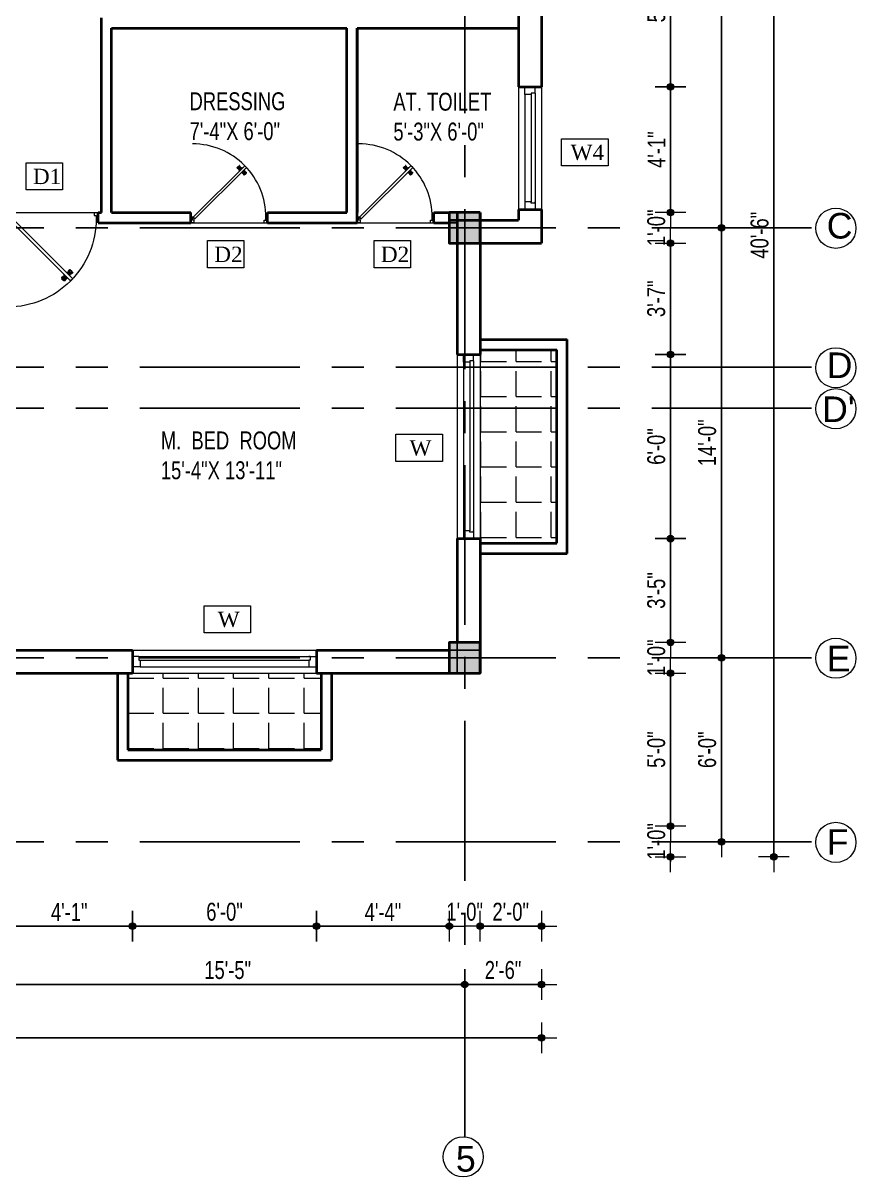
# Model space of a CAD drawing. Header units: inches. Extents: x 108286 to 1018414, y -1240248 to 57686.
# Drawn here: x 504170.3 to 504495.8, y -616190.6 to -615739.7 of the extents above; entities that cross this region are included whole.
import ezdxf

# ---------------------------------------------------------------- set-up
doc = ezdxf.new("R2010")
doc.units = ezdxf.units.IN
doc.header["$MEASUREMENT"] = 0
doc.linetypes.add('CENTERX2', pattern=[4, 2.5, -0.5, 0.5, -0.5])
for name, color, linetype, lineweight in [('DIMENSION', 142, 'Continuous', 13), ('dimentions', 123, 'Continuous', 9), ('DOOR - ELE- KHA', 142, 'Continuous', 15), ('DOOR WINDOW', 6, 'Continuous', 0), ('ELEVATION', 31, 'Continuous', 25), ('furniture', 32, 'Continuous', 13), ('HACTH', 8, 'Continuous', 5), ('pillar', 1, 'Continuous', 35), ('TEXT', 231, 'Continuous', 20), ('WALL', 8, 'Continuous', 35)]:
    doc.layers.add(name, color=color, linetype=linetype, lineweight=lineweight)
doc.layers.add('VEHICLE', color=9, linetype='Continuous')
doc.styles.add('7 INCH', font='swisscl.ttf', dxfattribs={"height": 7})
doc.styles.add('7 INCH str', font='times.ttf', dxfattribs={"height": 6})
doc.dimstyles.new('7 INCH', dxfattribs={"dimscale": 0, "dimtxt": 7, "dimasz": 1, "dimexe": 2, "dimexo": 9, "dimgap": 2, "dimtad": 1, "dimdec": 0, "dimzin": 3, "dimdsep": 46, "dimlunit": 4, "dimtxsty": '7 INCH', "dimblk": 'DIM', "dimcen": 3, "dimdle": 3, "dimse1": 1, "dimse2": 1, "dimclrd": 256, "dimclre": 256, "dimclrt": 7, "dimadec": 1, "dimazin": 2, "dimtfac": 1, "dimtdec": 0, "dimtix": 1, "dimtofl": 0, "dimtmove": 2, "dimatfit": 3, "dimldrblk": 'ARW', "dimfxl": 2, "dimfrac": 2, "dimtolj": 2, "dimtzin": 0, "dimarcsym": 0})
pattern_1 = [(0, (810.414, -6169.469), (0, 13.75), [10, -3.75]), (90, (810.414, -6169.469), (-13.75, 8e-16), [10, -3.75])]

# ---------------------------------------------------------------- blocks, each defined once
blk = doc.blocks.new('DFGDG')
at = {"layer": 'pillar'}
blk.add_hatch(color=4, dxfattribs=at).paths.add_polyline_path([(456398.92, -510693.64), (456386.92, -510693.64), (456386.92, -510705.64), (456398.92, -510705.64)])
blk.add_lwpolyline([(456398.92, -510693.64), (456386.92, -510693.64), (456386.92, -510705.64), (456398.92, -510705.64)], close=True, dxfattribs=at)
blk = doc.blocks.new('*U474')
at = {"layer": 'DOOR WINDOW'}
for p, q in [((-196.36, 4.5), (-196.36, -4.5)), ((-196.36, 4.5), (-124.36, 4.5)), ((-193.86, 2), (-196.36, 2)), ((-193.86, 2), (-126.86, 2)), ((-193.86, 2), (-193.86, 0.5)), ((-193.86, 0.5), (-193.36, 0.5)), ((-193.36, 0.5), (-193.36, -2)), ((-193.36, 0.5), (-127.36, 0.5)), ((-126.86, 2), (-127.46, 2)), ((-127.36, 0.5), (-127.36, -2)), ((-126.86, 0.5), (-127.36, 0.5)), ((-127.36, 0.5), (-127.36, -2)), ((-126.86, 0.5), (-127.36, 0.5)), ((-126.86, 2), (-126.86, 0.5)), ((-126.86, 2), (-126.86, 0.5)), ((-126.86, 2), (-124.36, 2)), ((-124.36, 4.5), (-124.36, -4.5)), ((-124.36, 4.5), (-124.36, -4.5)), ((-124.36, 4.5), (-124.36, -4.5)), ((-193.36, -2), (-196.36, -2)), ((-196.36, -4.5), (-124.36, -4.5)), ((-193.36, -2), (-127.36, -2)), ((-127.46, -2), (-127.36, -2)), ((-127.36, -2), (-124.36, -2))]:
    blk.add_line(p, q, dxfattribs=at)
blk = doc.blocks.new('*U480')
at = {"layer": 'DOOR WINDOW'}
for p, q in [((-184.36, 4.5), (-184.36, -4.5)), ((-184.36, 4.5), (-112.36, 4.5)), ((-181.86, 2), (-184.36, 2)), ((-181.86, 2), (-114.86, 2)), ((-181.86, 2), (-181.86, 0.5)), ((-181.86, 0.5), (-181.36, 0.5)), ((-181.36, 0.5), (-181.36, -2)), ((-181.36, 0.5), (-115.36, 0.5)), ((-114.86, 2), (-115.46, 2)), ((-115.36, 0.5), (-115.36, -2)), ((-114.86, 0.5), (-115.36, 0.5)), ((-115.36, 0.5), (-115.36, -2)), ((-114.86, 0.5), (-115.36, 0.5)), ((-114.86, 2), (-114.86, 0.5)), ((-114.86, 2), (-114.86, 0.5)), ((-114.86, 2), (-112.36, 2)), ((-112.36, 4.5), (-112.36, -4.5)), ((-112.36, 4.5), (-112.36, -4.5)), ((-112.36, 4.5), (-112.36, -4.5)), ((-181.36, -2), (-184.36, -2)), ((-184.36, -4.5), (-112.36, -4.5)), ((-181.36, -2), (-115.36, -2)), ((-115.46, -2), (-115.36, -2)), ((-115.36, -2), (-112.36, -2))]:
    blk.add_line(p, q, dxfattribs=at)
blk = doc.blocks.new('*U489')
at = {"layer": 'DOOR WINDOW'}
for p, q in [((-185.13, 4.5), (-185.13, -4.5)), ((-185.13, 4.5), (-137.13, 4.5)), ((-182.63, 2), (-185.13, 2)), ((-182.63, 2), (-139.63, 2)), ((-182.63, 2), (-182.63, 0.5)), ((-182.63, 0.5), (-182.13, 0.5)), ((-182.13, 0.5), (-182.13, -2)), ((-182.13, 0.5), (-140.13, 0.5)), ((-139.63, 2), (-140.22, 2)), ((-140.13, 0.5), (-140.13, -2)), ((-139.63, 0.5), (-140.13, 0.5)), ((-140.13, 0.5), (-140.13, -2)), ((-139.63, 0.5), (-140.13, 0.5)), ((-139.63, 2), (-139.63, 0.5)), ((-139.63, 2), (-139.63, 0.5)), ((-139.63, 2), (-137.13, 2)), ((-137.13, 4.5), (-137.13, -4.5)), ((-137.13, 4.5), (-137.13, -4.5)), ((-137.13, 4.5), (-137.13, -4.5)), ((-182.13, -2), (-185.13, -2)), ((-185.13, -4.5), (-137.13, -4.5)), ((-182.13, -2), (-140.13, -2)), ((-140.22, -2), (-140.13, -2)), ((-140.13, -2), (-137.13, -2))]:
    blk.add_line(p, q, dxfattribs=at)
blk = doc.blocks.new('DIM')
at = {"layer": 'DIMENSION'}
h = blk.add_hatch(color=256, dxfattribs=at)
h.paths.add_polyline_path([(0, 1.28), (0, 0), (1.28, 0, 0.414214)])
h.paths.add_polyline_path([(1.28, 0), (0, 0), (0, -1.28, 0.414214)])
h.paths.add_polyline_path([(0, 0), (-1.28, 0, 0.414214), (0, -1.28)])
h.paths.add_polyline_path([(0, 1.28, 0.414214), (-1.28, 0), (0, 0)])
for p, q in [((0, 6), (0, -6)), ((-6, 0), (6, 0))]:
    blk.add_line(p, q, dxfattribs=at)
blk.add_circle((0, 0), 1.28, dxfattribs=at)
blk = doc.blocks.new('*D693')
at = {"layer": 'Defpoints', "color": 0, "ltscale": 15}
for p in [(504336.85, -615993.75), (504348.85, -615993.75), (504336.85, -616092.64)]:
    blk.add_point(p, dxfattribs=at)
at = {"layer": 'dimentions', "lineweight": -2, "ltscale": 15}
for p, q in [((504335.85, -616092.64), (504334.85, -616092.64)), ((504349.85, -616092.64), (504350.85, -616092.64))]:
    blk.add_line(p, q, dxfattribs=at)
blk.add_blockref('DIM', (504336.85, -616092.64), dxfattribs=at)
at = {"layer": 'dimentions', "lineweight": -2, "ltscale": 15, "rotation": 180}
blk.add_blockref('DIM', (504348.85, -616092.64), dxfattribs=at)
at = {"layer": 'dimentions', "color": 7, "ltscale": 15, "insert": (504342.85, -616087.05), "char_height": 7, "attachment_point": 5, "style": '7 INCH'}
blk.add_mtext('\\A2;1\'-0"', dxfattribs=at)
blk = doc.blocks.new('ARW')
at = {"layer": 'DIMENSION'}
blk.add_lwpolyline([(-0.5, 0, 0, 3, 0), (-5.5, 0, 0, 0, 0), (-0.5, 0, 0, 0, 0)], format="xyseb", dxfattribs=at)
blk = doc.blocks.new('*D694')
at = {"layer": 'Defpoints', "color": 0, "ltscale": 15}
for p in [(504284.99, -615993.75), (504336.85, -615993.75), (504284.99, -616092.64)]:
    blk.add_point(p, dxfattribs=at)
at = {"layer": 'dimentions', "lineweight": -2, "ltscale": 15}
blk.add_line((504335.85, -616092.64), (504285.99, -616092.64), dxfattribs=at)
at = {"layer": 'dimentions', "lineweight": -2, "ltscale": 15, "rotation": 180}
blk.add_blockref('DIM', (504284.99, -616092.64), dxfattribs=at)
at = {"layer": 'dimentions', "lineweight": -2, "ltscale": 15}
blk.add_blockref('DIM', (504336.85, -616092.64), dxfattribs=at)
at = {"layer": 'dimentions', "color": 7, "ltscale": 15, "insert": (504310.92, -616087.14), "char_height": 7, "attachment_point": 5, "style": '7 INCH'}
blk.add_mtext('\\A2;4\'-4"', dxfattribs=at)
blk = doc.blocks.new('*D695')
at = {"layer": 'Defpoints', "color": 0, "ltscale": 15}
for p in [(504212.99, -615993.75), (504284.99, -615993.75), (504212.99, -616092.64)]:
    blk.add_point(p, dxfattribs=at)
at = {"layer": 'dimentions', "lineweight": -2, "ltscale": 15}
blk.add_line((504283.99, -616092.64), (504213.99, -616092.64), dxfattribs=at)
at = {"layer": 'dimentions', "lineweight": -2, "ltscale": 15, "rotation": 180}
blk.add_blockref('DIM', (504212.99, -616092.64), dxfattribs=at)
at = {"layer": 'dimentions', "lineweight": -2, "ltscale": 15}
blk.add_blockref('DIM', (504284.99, -616092.64), dxfattribs=at)
at = {"layer": 'dimentions', "color": 7, "ltscale": 15, "insert": (504248.99, -616087.05), "char_height": 7, "attachment_point": 5, "style": '7 INCH'}
blk.add_mtext('\\A2;6\'-0"', dxfattribs=at)
blk = doc.blocks.new('*D696')
at = {"layer": 'Defpoints', "color": 0, "ltscale": 15}
for p in [(504163.6, -615993.75), (504212.99, -615993.75), (504163.6, -616092.64)]:
    blk.add_point(p, dxfattribs=at)
at = {"layer": 'dimentions', "lineweight": -2, "ltscale": 15}
blk.add_line((504211.99, -616092.64), (504164.6, -616092.64), dxfattribs=at)
at = {"layer": 'dimentions', "lineweight": -2, "ltscale": 15, "rotation": 180}
blk.add_blockref('DIM', (504163.6, -616092.64), dxfattribs=at)
at = {"layer": 'dimentions', "lineweight": -2, "ltscale": 15}
blk.add_blockref('DIM', (504212.99, -616092.64), dxfattribs=at)
at = {"layer": 'dimentions', "color": 7, "ltscale": 15, "insert": (504188.3, -616087.14), "char_height": 7, "attachment_point": 5, "style": '7 INCH'}
blk.add_mtext('\\A2;4\'-1"', dxfattribs=at)
blk = doc.blocks.new('*D712')
at = {"layer": 'Defpoints', "color": 0, "ltscale": 15}
for p in [(504342.85, -615980.52), (504157.6, -616052.3), (504342.85, -616115.4)]:
    blk.add_point(p, dxfattribs=at)
at = {"layer": 'dimentions', "lineweight": -2, "ltscale": 15}
blk.add_line((504158.6, -616115.4), (504341.85, -616115.4), dxfattribs=at)
at = {"layer": 'dimentions', "lineweight": -2, "ltscale": 15, "rotation": 180}
blk.add_blockref('DIM', (504157.6, -616115.4), dxfattribs=at)
at = {"layer": 'dimentions', "lineweight": -2, "ltscale": 15}
blk.add_blockref('DIM', (504342.85, -616115.4), dxfattribs=at)
at = {"layer": 'dimentions', "color": 7, "ltscale": 15, "insert": (504250.23, -616109.83), "char_height": 7, "attachment_point": 5, "style": '7 INCH'}
blk.add_mtext('\\A2;15\'-5"', dxfattribs=at)
blk = doc.blocks.new('*D713')
at = {"layer": 'Defpoints', "color": 0, "ltscale": 15}
for p in [(504372.85, -615812.52), (503752.85, -615890.27), (503752.85, -616136.25)]:
    blk.add_point(p, dxfattribs=at)
at = {"layer": 'dimentions', "lineweight": -2, "ltscale": 15}
blk.add_line((504371.85, -616136.25), (503753.85, -616136.25), dxfattribs=at)
at = {"layer": 'dimentions', "lineweight": -2, "ltscale": 15, "rotation": 180}
blk.add_blockref('DIM', (503752.85, -616136.25), dxfattribs=at)
at = {"layer": 'dimentions', "lineweight": -2, "ltscale": 15}
blk.add_blockref('DIM', (504372.85, -616136.25), dxfattribs=at)
at = {"layer": 'dimentions', "color": 7, "ltscale": 15, "insert": (504062.85, -616130.67), "char_height": 7, "attachment_point": 5, "style": '7 INCH'}
blk.add_mtext('\\A2;51\'-8"', dxfattribs=at)
blk = doc.blocks.new('*D714')
at = {"layer": 'Defpoints', "color": 0, "ltscale": 15}
for p in [(504372.85, -615825.75), (504348.85, -615993.75), (504372.85, -616092.64)]:
    blk.add_point(p, dxfattribs=at)
at = {"layer": 'dimentions', "lineweight": -2, "ltscale": 15}
blk.add_line((504349.85, -616092.64), (504371.85, -616092.64), dxfattribs=at)
at = {"layer": 'dimentions', "lineweight": -2, "ltscale": 15, "rotation": 180}
blk.add_blockref('DIM', (504348.85, -616092.64), dxfattribs=at)
at = {"layer": 'dimentions', "lineweight": -2, "ltscale": 15}
blk.add_blockref('DIM', (504372.85, -616092.64), dxfattribs=at)
at = {"layer": 'dimentions', "color": 7, "ltscale": 15, "insert": (504360.85, -616087.05), "char_height": 7, "attachment_point": 5, "style": '7 INCH'}
blk.add_mtext('\\A2;2\'-0"', dxfattribs=at)
blk = doc.blocks.new('*D715')
at = {"layer": 'Defpoints', "color": 0, "ltscale": 15}
for p in [(504372.85, -615825.75), (504342.85, -615993.75), (504372.85, -616115.4)]:
    blk.add_point(p, dxfattribs=at)
at = {"layer": 'dimentions', "lineweight": -2, "ltscale": 15}
blk.add_line((504343.85, -616115.4), (504371.85, -616115.4), dxfattribs=at)
at = {"layer": 'dimentions', "lineweight": -2, "ltscale": 15, "rotation": 180}
blk.add_blockref('DIM', (504342.85, -616115.4), dxfattribs=at)
at = {"layer": 'dimentions', "lineweight": -2, "ltscale": 15}
blk.add_blockref('DIM', (504372.85, -616115.4), dxfattribs=at)
at = {"layer": 'dimentions', "color": 7, "ltscale": 15, "insert": (504357.85, -616109.82), "char_height": 7, "attachment_point": 5, "style": '7 INCH'}
blk.add_mtext('\\A2;2\'-6"', dxfattribs=at)
blk = doc.blocks.new('*D719')
at = {"layer": 'Defpoints', "color": 0, "ltscale": 15}
for p in [(504372.85, -615700.01), (504372.85, -615764.64), (504423.32, -615764.64)]:
    blk.add_point(p, dxfattribs=at)
at = {"layer": 'dimentions', "lineweight": -2, "ltscale": 15}
blk.add_line((504423.32, -615701.01), (504423.32, -615763.64), dxfattribs=at)
for p, rotation in [((504423.32, -615700.01), 90), ((504423.32, -615764.64), 270)]:
    blk.add_blockref('DIM', p, dxfattribs=dict(at, rotation=rotation))
at = {"layer": 'dimentions', "color": 7, "ltscale": 15, "insert": (504417.75, -615732.32), "char_height": 7, "attachment_point": 5, "rotation": 90, "style": '7 INCH'}
blk.add_mtext('\\A2;5\'-5"', dxfattribs=at)
blk = doc.blocks.new('*D720')
at = {"layer": 'Defpoints', "color": 0, "ltscale": 15}
for p in [(504372.85, -615764.64), (504348.85, -615813.75), (504423.32, -615813.75)]:
    blk.add_point(p, dxfattribs=at)
at = {"layer": 'dimentions', "lineweight": -2, "ltscale": 15}
blk.add_line((504423.32, -615765.64), (504423.32, -615812.75), dxfattribs=at)
for p, rotation in [((504423.32, -615764.64), 90), ((504423.32, -615813.75), 270)]:
    blk.add_blockref('DIM', p, dxfattribs=dict(at, rotation=rotation))
at = {"layer": 'dimentions', "color": 7, "ltscale": 15, "insert": (504417.82, -615789.19), "char_height": 7, "attachment_point": 5, "rotation": 90, "style": '7 INCH'}
blk.add_mtext('\\A2;4\'-1"', dxfattribs=at)
blk = doc.blocks.new('*D721')
at = {"layer": 'Defpoints', "color": 0, "ltscale": 15}
for p in [(504348.85, -615813.75), (504348.85, -615825.75), (504423.32, -615825.75)]:
    blk.add_point(p, dxfattribs=at)
at = {"layer": 'dimentions', "lineweight": -2, "ltscale": 15}
for p, q in [((504423.32, -615812.75), (504423.32, -615811.75)), ((504423.32, -615826.75), (504423.32, -615827.75))]:
    blk.add_line(p, q, dxfattribs=at)
for p, rotation in [((504423.32, -615813.75), 270), ((504423.32, -615825.75), 90)]:
    blk.add_blockref('DIM', p, dxfattribs=dict(at, rotation=rotation))
at = {"layer": 'dimentions', "color": 7, "ltscale": 15, "insert": (504417.74, -615819.75), "char_height": 7, "attachment_point": 5, "rotation": 90, "style": '7 INCH'}
blk.add_mtext('\\A2;1\'-0"', dxfattribs=at)
blk = doc.blocks.new('*D722')
at = {"layer": 'Defpoints', "color": 0, "ltscale": 15}
for p in [(504348.85, -615825.75), (504348.85, -615869.22), (504423.32, -615869.22)]:
    blk.add_point(p, dxfattribs=at)
at = {"layer": 'dimentions', "lineweight": -2, "ltscale": 15}
blk.add_line((504423.32, -615826.75), (504423.32, -615868.22), dxfattribs=at)
for p, rotation in [((504423.32, -615825.75), 90), ((504423.32, -615869.22), 270)]:
    blk.add_blockref('DIM', p, dxfattribs=dict(at, rotation=rotation))
at = {"layer": 'dimentions', "color": 7, "ltscale": 15, "insert": (504417.74, -615847.48), "char_height": 7, "attachment_point": 5, "rotation": 90, "style": '7 INCH'}
blk.add_mtext('\\A2;3\'-7"', dxfattribs=at)
blk = doc.blocks.new('*D723')
at = {"layer": 'Defpoints', "color": 0, "ltscale": 15}
for p in [(504348.85, -615869.22), (504348.85, -615941.22), (504423.32, -615941.22)]:
    blk.add_point(p, dxfattribs=at)
at = {"layer": 'dimentions', "lineweight": -2, "ltscale": 15}
blk.add_line((504423.32, -615870.22), (504423.32, -615940.22), dxfattribs=at)
for p, rotation in [((504423.32, -615869.22), 90), ((504423.32, -615941.22), 270)]:
    blk.add_blockref('DIM', p, dxfattribs=dict(at, rotation=rotation))
at = {"layer": 'dimentions', "color": 7, "ltscale": 15, "insert": (504417.74, -615905.22), "char_height": 7, "attachment_point": 5, "rotation": 90, "style": '7 INCH'}
blk.add_mtext('\\A2;6\'-0"', dxfattribs=at)
blk = doc.blocks.new('*D724')
at = {"layer": 'Defpoints', "color": 0, "ltscale": 15}
for p in [(504348.85, -615941.22), (504348.85, -615981.75), (504423.32, -615981.75)]:
    blk.add_point(p, dxfattribs=at)
at = {"layer": 'dimentions', "lineweight": -2, "ltscale": 15}
blk.add_line((504423.32, -615942.22), (504423.32, -615980.75), dxfattribs=at)
for p, rotation in [((504423.32, -615941.22), 90), ((504423.32, -615981.75), 270)]:
    blk.add_blockref('DIM', p, dxfattribs=dict(at, rotation=rotation))
at = {"layer": 'dimentions', "color": 7, "ltscale": 15, "insert": (504417.73, -615961.48), "char_height": 7, "attachment_point": 5, "rotation": 90, "style": '7 INCH'}
blk.add_mtext('\\A2;3\'-5"', dxfattribs=at)
blk = doc.blocks.new('*D725')
at = {"layer": 'Defpoints', "color": 0, "ltscale": 15}
for p in [(504348.85, -615981.75), (504348.85, -615993.75), (504423.32, -615993.75)]:
    blk.add_point(p, dxfattribs=at)
at = {"layer": 'dimentions', "lineweight": -2, "ltscale": 15}
for p, q in [((504423.32, -615980.75), (504423.32, -615979.75)), ((504423.32, -615994.75), (504423.32, -615995.75))]:
    blk.add_line(p, q, dxfattribs=at)
for p, rotation in [((504423.32, -615981.75), 270), ((504423.32, -615993.75), 90)]:
    blk.add_blockref('DIM', p, dxfattribs=dict(at, rotation=rotation))
at = {"layer": 'dimentions', "color": 7, "ltscale": 15, "insert": (504417.74, -615987.75), "char_height": 7, "attachment_point": 5, "rotation": 90, "style": '7 INCH'}
blk.add_mtext('\\A2;1\'-0"', dxfattribs=at)
blk = doc.blocks.new('*D726')
at = {"layer": 'Defpoints', "color": 0, "ltscale": 15}
for p in [(504372.85, -615819.75), (504443.24, -615819.75), (504348.85, -615987.75)]:
    blk.add_point(p, dxfattribs=at)
at = {"layer": 'dimentions', "lineweight": -2, "ltscale": 15}
blk.add_line((504443.24, -615986.75), (504443.24, -615820.75), dxfattribs=at)
for p, rotation in [((504443.24, -615819.75), 90), ((504443.24, -615987.75), 270)]:
    blk.add_blockref('DIM', p, dxfattribs=dict(at, rotation=rotation))
at = {"layer": 'dimentions', "color": 7, "ltscale": 15, "insert": (504437.65, -615903.75), "char_height": 7, "attachment_point": 5, "rotation": 90, "style": '7 INCH'}
blk.add_mtext('\\A2;14\'-0"', dxfattribs=at)
blk = doc.blocks.new('*D727')
at = {"layer": 'Defpoints', "color": 0, "ltscale": 15}
for p in [(504372.85, -615585.75), (504443.24, -615585.75), (504372.85, -615819.75)]:
    blk.add_point(p, dxfattribs=at)
at = {"layer": 'dimentions', "lineweight": -2, "ltscale": 15}
blk.add_line((504443.24, -615818.75), (504443.24, -615586.75), dxfattribs=at)
for p, rotation in [((504443.24, -615585.75), 90), ((504443.24, -615819.75), 270)]:
    blk.add_blockref('DIM', p, dxfattribs=dict(at, rotation=rotation))
at = {"layer": 'dimentions', "color": 7, "ltscale": 15, "insert": (504437.65, -615702.75), "char_height": 7, "attachment_point": 5, "rotation": 90, "style": '7 INCH'}
blk.add_mtext('\\A2;19\'-6"', dxfattribs=at)
blk = doc.blocks.new('*D728')
at = {"layer": 'Defpoints', "color": 0, "ltscale": 15}
for p in [(504372.85, -615579.75), (504163.6, -616065.53), (504463.7, -616065.53)]:
    blk.add_point(p, dxfattribs=at)
at = {"layer": 'dimentions', "lineweight": -2, "ltscale": 15}
blk.add_line((504463.7, -615580.75), (504463.7, -616064.53), dxfattribs=at)
for p, rotation in [((504463.7, -615579.75), 90), ((504463.7, -616065.53), 270)]:
    blk.add_blockref('DIM', p, dxfattribs=dict(at, rotation=rotation))
at = {"layer": 'dimentions', "color": 7, "ltscale": 15, "insert": (504458.12, -615822.64), "char_height": 7, "attachment_point": 5, "rotation": 90, "style": '7 INCH'}
blk.add_mtext('\\A2;40\'-6"', dxfattribs=at)
blk = doc.blocks.new('*D771')
at = {"layer": 'Defpoints', "color": 0, "ltscale": 15}
for p in [(504159.6, -615993.75), (504157.12, -616053.55), (504423.32, -616053.55)]:
    blk.add_point(p, dxfattribs=at)
at = {"layer": 'dimentions', "lineweight": -2, "ltscale": 15}
blk.add_line((504423.32, -615994.75), (504423.32, -616052.55), dxfattribs=at)
for p, rotation in [((504423.32, -615993.75), 90), ((504423.32, -616053.55), 270)]:
    blk.add_blockref('DIM', p, dxfattribs=dict(at, rotation=rotation))
at = {"layer": 'dimentions', "color": 7, "ltscale": 15, "insert": (504417.74, -616023.65), "char_height": 7, "attachment_point": 5, "rotation": 90, "style": '7 INCH'}
blk.add_mtext('\\A2;5\'-0"', dxfattribs=at)
blk = doc.blocks.new('*D772')
at = {"layer": 'Defpoints', "color": 0, "ltscale": 15}
for p in [(504157.12, -616053.55), (504156.64, -616065.53), (504423.32, -616065.53)]:
    blk.add_point(p, dxfattribs=at)
at = {"layer": 'dimentions', "lineweight": -2, "ltscale": 15}
for p, q in [((504423.32, -616052.55), (504423.32, -616051.55)), ((504423.32, -616066.53), (504423.32, -616067.53))]:
    blk.add_line(p, q, dxfattribs=at)
for p, rotation in [((504423.32, -616053.55), 270), ((504423.32, -616065.53), 90)]:
    blk.add_blockref('DIM', p, dxfattribs=dict(at, rotation=rotation))
at = {"layer": 'dimentions', "color": 7, "ltscale": 15, "insert": (504417.74, -616059.54), "char_height": 7, "attachment_point": 5, "rotation": 90, "style": '7 INCH'}
blk.add_mtext('\\A2;1\'-0"', dxfattribs=at)
blk = doc.blocks.new('*D773')
at = {"layer": 'Defpoints', "color": 0, "ltscale": 15}
for p in [(504348.85, -615987.75), (504163.6, -616059.72), (504443.24, -616059.72)]:
    blk.add_point(p, dxfattribs=at)
at = {"layer": 'dimentions', "lineweight": -2, "ltscale": 15}
blk.add_line((504443.24, -615988.75), (504443.24, -616058.72), dxfattribs=at)
for p, rotation in [((504443.24, -615987.75), 90), ((504443.24, -616059.72), 270)]:
    blk.add_blockref('DIM', p, dxfattribs=dict(at, rotation=rotation))
at = {"layer": 'dimentions', "color": 7, "ltscale": 15, "insert": (504437.65, -616023.73), "char_height": 7, "attachment_point": 5, "rotation": 90, "style": '7 INCH'}
blk.add_mtext('\\A2;6\'-0"', dxfattribs=at)
blk = doc.blocks.new('3ft')
at = {"layer": 'DOOR - ELE- KHA'}
for p, q in [((1.01, 2.52), (25.23, 26.74)), ((26.05, 25.92), (1.77, 1.64)), ((22.57, 24.94), (21.65, 25.68)), ((21.67, 25.73), (22.17, 26.23)), ((22.49, 24.95), (21.67, 25.61)), ((22.63, 24.99), (21.69, 25.75)), ((21.7, 25.82), (22.14, 26.26)), ((21.73, 25.79), (21.7, 25.82)), ((22.74, 25.1), (21.84, 25.9)), ((22.13, 26.28), (21.98, 26.13)), ((21.99, 26.11), (21.98, 26.13)), ((22.88, 25.24), (22.01, 26.06)), ((22.13, 26.28), (22.27, 26.42)), ((22.58, 26.7), (22.14, 26.26)), ((22.67, 26.73), (22.17, 26.23)), ((22.29, 26.41), (22.27, 26.42)), ((23.16, 25.52), (22.34, 26.39)), ((23.3, 25.66), (22.5, 26.56)), ((22.61, 26.67), (22.58, 26.7)), ((22.6, 24.96), (23.02, 25.38)), ((22.61, 24.25), (22.92, 24.72)), ((22.62, 24.13), (22.61, 24.14)), ((23.41, 25.77), (22.65, 26.71)), ((22.69, 24.32), (23.02, 24.83)), ((22.7, 25.07), (22.71, 25.06)), ((23.46, 25.83), (22.72, 26.75)), ((23.45, 25.91), (22.79, 26.73)), ((22.82, 25.06), (23.08, 25.32)), ((22.94, 24.95), (22.83, 25.07)), ((22.95, 24.96), (22.84, 25.07)), ((22.98, 24.99), (22.86, 25.1)), ((23.03, 25.04), (22.91, 25.15)), ((22.91, 24.53), (23.1, 24.91)), ((22.92, 24.72), (22.92, 24.72)), ((22.93, 24.94), (23.19, 25.21)), ((22.93, 24.84), (22.93, 24.83)), ((23.11, 25.12), (22.99, 25.23)), ((23.44, 25.81), (23.02, 25.38)), ((23.34, 25.58), (23.08, 25.32)), ((23.13, 24.76), (23.18, 24.99)), ((23.28, 25.3), (23.17, 25.41)), ((23.46, 25.47), (23.19, 25.21)), ((23.36, 25.37), (23.25, 25.49)), ((23.31, 24.94), (23.28, 25.08)), ((23.41, 25.43), (23.3, 25.54)), ((23.46, 25.09), (23.32, 25.13)), ((23.33, 25.7), (23.34, 25.69)), ((23.45, 25.46), (23.33, 25.57)), ((23.44, 25.45), (23.33, 25.56)), ((23.64, 25.27), (23.41, 25.22)), ((23.44, 23.31), (23.45, 23.3)), ((23.87, 25.49), (23.49, 25.3)), ((23.56, 23.3), (24.03, 23.61)), ((24.08, 25.71), (23.57, 25.38)), ((23.57, 25.47), (23.57, 25.47)), ((23.63, 23.38), (24.14, 23.72)), ((24.15, 25.79), (23.68, 25.48)), ((23.68, 25.48), (23.68, 25.48)), ((23.84, 23.6), (24.22, 23.79)), ((24.03, 23.61), (24.03, 23.62)), ((24.07, 23.82), (24.3, 23.88)), ((24.14, 23.62), (24.14, 23.62)), ((24.25, 24), (24.39, 23.97)), ((24.25, 23.62), (24.51, 23.89)), ((24.25, 23.26), (24.99, 22.34)), ((24.27, 25.78), (24.26, 25.79)), ((24.26, 23.29), (24.69, 23.71)), ((24.26, 23.63), (24.37, 23.52)), ((24.26, 23.18), (24.92, 22.37)), ((24.27, 23.64), (24.38, 23.53)), ((24.3, 23.67), (24.41, 23.56)), ((24.3, 23.32), (25.06, 22.38)), ((24.35, 23.72), (24.46, 23.61)), ((24.37, 23.52), (24.63, 23.77)), ((24.37, 23.4), (24.37, 23.4)), ((24.4, 24.15), (24.43, 24.01)), ((24.41, 23.43), (25.2, 22.53)), ((24.43, 23.8), (24.54, 23.69)), ((24.78, 24.15), (24.51, 23.89)), ((24.58, 24.33), (24.52, 24.1)), ((24.55, 23.57), (25.37, 22.7)), ((24.6, 23.97), (24.72, 23.86)), ((24.8, 24.56), (24.61, 24.18)), ((24.89, 24.03), (24.63, 23.77)), ((25.02, 24.77), (24.68, 24.26)), ((24.68, 24.05), (24.79, 23.94)), ((25.11, 24.14), (24.69, 23.71)), ((24.73, 24.1), (24.85, 23.99)), ((24.76, 24.13), (24.87, 24.02)), ((24.77, 24.14), (24.88, 24.03)), ((24.79, 24.38), (24.78, 24.37)), ((24.78, 24.26), (24.78, 24.26)), ((25.1, 24.84), (24.79, 24.38)), ((24.83, 23.85), (25.7, 23.03)), ((24.97, 23.99), (25.87, 23.2)), ((25, 24.03), (25, 24.03)), ((25.04, 22.36), (25.54, 22.86)), ((25.08, 24.1), (26.02, 23.34)), ((25.09, 24.96), (25.1, 24.95)), ((25.13, 22.39), (25.57, 22.83)), ((25.14, 24.15), (26.06, 23.41)), ((25.22, 24.14), (26.03, 23.48)), ((26.05, 25.92), (25.23, 26.74)), ((25.42, 22.68), (25.43, 22.67)), ((25.58, 22.82), (25.43, 22.67)), ((26.04, 23.37), (25.54, 22.86)), ((26.01, 23.27), (25.57, 22.83)), ((25.58, 22.82), (25.73, 22.97)), ((25.72, 22.98), (25.73, 22.97)), ((25.98, 23.3), (26.01, 23.27)), ((25.1, 22.42), (25.13, 22.39)), ((0, 2.4), (0, 0)), ((0.72, 2.4), (0, 2.4)), ((1.6, 0), (0, 0)), ((0, 0), (36, 0)), ((0.72, 1.52), (0.72, 2.44)), ((0.8, 1.52), (0.72, 1.52)), ((0.8, 1.52), (0.8, 2.41)), ((0.8, 1.2), (0.8, 1.52)), ((1.6, 1.2), (0.8, 1.2)), ((1.57, 1.84), (0.94, 2.47)), ((1.63, 1.89), (0.97, 2.55)), ((1.63, 1.89), (1.57, 1.84)), ((1.77, 1.64), (1.57, 1.84)), ((1.6, 0), (1.6, 1.2)), ((34.4, 0), (34.4, 1.2)), ((34.4, 1.2), (35.2, 1.2)), ((34.4, 0), (36, 0)), ((35.2, 1.2), (35.2, 2.4)), ((35.2, 2.4), (36, 2.4)), ((36, 0), (36, 2.4))]:
    blk.add_line(p, q, dxfattribs=at)
for radius in [0.155, 0.0752]:
    blk.add_circle((0.82, 2.56), radius, dxfattribs=at)
for centre, radius, start, end in [((0.82, 2.56), 34.38, 359.7285, 90.0333), ((22.54, 25.01), 0.08, 231.0764, 315), ((22.67, 24.2), 0.08, 135, 225), ((22.73, 26.68), 0.08, 38.9236, 135), ((22.77, 25.12), 0.08, 225, 315), ((22.99, 24.89), 0.08, 135, 219.7428), ((22.87, 24.78), 0.08, 315, 39.7428), ((23.28, 25.63), 0.08, 315, 45), ((23.39, 25.86), 0.08, 315, 38.9236), ((23.51, 23.36), 0.08, 225, 315), ((23.51, 25.41), 0.08, 50.2572, 135), ((23.62, 25.53), 0.08, 230.2572, 315), ((24.09, 23.56), 0.08, 50.2572, 135), ((24.2, 23.68), 0.08, 230.2572, 315), ((24.2, 25.73), 0.08, 45, 135), ((24.32, 23.23), 0.08, 135, 218.9236), ((24.42, 23.46), 0.08, 135, 225), ((24.84, 24.31), 0.08, 135, 219.7428), ((24.72, 24.21), 0.08, 315, 39.7428), ((24.94, 23.98), 0.08, 45, 135), ((25.04, 24.89), 0.08, 315, 45), ((25.17, 24.08), 0.08, 51.0764, 135), ((25.98, 23.42), 0.08, 315, 51.0764), ((24.98, 22.42), 0.08, 218.9236, 315)]:
    blk.add_arc(centre, radius, start, end, dxfattribs=at)
blk = doc.blocks.new('*U577')
at = {"color": 3, "xscale": -1}
blk.add_blockref('3ft', (42, 0), dxfattribs=at)
blk = doc.blocks.new('2ft6in')
at = {"layer": 'DOOR - ELE- KHA'}
for p, q in [((0.84, 2.1), (21.02, 22.28)), ((21.71, 21.6), (1.47, 1.37)), ((18.81, 20.78), (18.04, 21.4)), ((18.06, 21.44), (18.48, 21.86)), ((18.74, 20.79), (18.06, 21.34)), ((18.08, 21.51), (18.45, 21.88)), ((18.11, 21.49), (18.08, 21.51)), ((18.86, 20.83), (18.08, 21.46)), ((18.95, 20.92), (18.2, 21.58)), ((18.44, 21.9), (18.31, 21.77)), ((18.33, 21.76), (18.31, 21.77)), ((19.07, 21.03), (18.34, 21.72)), ((18.44, 21.9), (18.56, 22.02)), ((18.82, 22.25), (18.45, 21.88)), ((18.9, 22.28), (18.48, 21.86)), ((18.58, 22.01), (18.56, 22.02)), ((19.3, 21.26), (18.61, 22)), ((19.42, 21.38), (18.75, 22.14)), ((18.84, 22.23), (18.82, 22.25)), ((18.83, 20.8), (19.18, 21.15)), ((18.84, 20.21), (19.1, 20.6)), ((18.85, 20.11), (18.84, 20.12)), ((19.51, 21.48), (18.88, 22.26)), ((18.91, 20.27), (19.19, 20.69)), ((18.92, 20.89), (18.93, 20.88)), ((19.55, 21.53), (18.93, 22.3)), ((19.54, 21.59), (18.99, 22.27)), ((19.02, 20.88), (19.24, 21.1)), ((19.13, 20.8), (19.03, 20.9)), ((19.12, 20.8), (19.03, 20.89)), ((19.15, 20.82), (19.05, 20.92)), ((19.09, 20.44), (19.25, 20.76)), ((19.19, 20.87), (19.1, 20.96)), ((19.1, 20.7), (19.11, 20.69)), ((19.1, 20.6), (19.1, 20.6)), ((19.11, 20.79), (19.33, 21.01)), ((19.25, 20.93), (19.16, 21.02)), ((19.54, 21.5), (19.18, 21.15)), ((19.45, 21.31), (19.24, 21.1)), ((19.28, 20.63), (19.32, 20.83)), ((19.4, 21.08), (19.31, 21.17)), ((19.55, 21.22), (19.33, 21.01)), ((19.47, 21.15), (19.38, 21.24)), ((19.43, 20.78), (19.4, 20.9)), ((19.51, 21.19), (19.42, 21.28)), ((19.55, 20.91), (19.43, 20.94)), ((19.53, 21.21), (19.44, 21.3)), ((19.45, 21.41), (19.45, 21.41)), ((19.54, 21.22), (19.45, 21.31)), ((19.7, 21.06), (19.51, 21.01)), ((19.53, 19.43), (19.54, 19.42)), ((19.89, 21.24), (19.58, 21.08)), ((20.07, 21.42), (19.64, 21.15)), ((19.64, 21.23), (19.64, 21.23)), ((19.64, 19.42), (20.02, 19.67)), ((19.69, 19.49), (20.12, 19.76)), ((19.74, 21.24), (19.73, 21.23)), ((20.12, 21.49), (19.74, 21.24)), ((19.87, 19.67), (20.18, 19.83)), ((20.02, 19.67), (20.03, 19.68)), ((20.06, 19.85), (20.25, 19.9)), ((20.12, 19.68), (20.12, 19.68)), ((20.21, 20), (20.33, 19.97)), ((20.21, 19.69), (20.43, 19.9)), ((20.21, 19.38), (20.83, 18.61)), ((20.22, 21.48), (20.22, 21.49)), ((20.22, 19.41), (20.57, 19.76)), ((20.22, 19.69), (20.31, 19.6)), ((20.22, 19.32), (20.76, 18.64)), ((20.23, 19.7), (20.32, 19.61)), ((20.25, 19.72), (20.34, 19.63)), ((20.25, 19.43), (20.88, 18.65)), ((20.29, 19.76), (20.38, 19.67)), ((20.31, 19.6), (20.52, 19.81)), ((20.31, 19.5), (20.31, 19.5)), ((20.33, 20.13), (20.36, 20.01)), ((20.34, 19.53), (21, 18.77)), ((20.36, 19.83), (20.45, 19.74)), ((20.65, 20.12), (20.43, 19.9)), ((20.48, 20.28), (20.44, 20.08)), ((20.46, 19.64), (21.14, 18.91)), ((20.5, 19.98), (20.6, 19.89)), ((20.67, 20.47), (20.51, 20.15)), ((20.74, 20.03), (20.52, 19.81)), ((20.85, 20.64), (20.57, 20.22)), ((20.93, 20.11), (20.57, 19.76)), ((20.57, 20.04), (20.66, 19.95)), ((20.61, 20.09), (20.7, 19.99)), ((20.63, 20.11), (20.72, 20.01)), ((20.64, 20.11), (20.73, 20.02)), ((20.66, 20.31), (20.65, 20.31)), ((20.65, 20.21), (20.65, 20.22)), ((20.91, 20.7), (20.66, 20.31)), ((20.69, 19.87), (21.42, 19.19)), ((20.81, 19.99), (21.56, 19.33)), ((20.84, 20.02), (20.83, 20.03)), ((20.86, 18.63), (21.28, 19.05)), ((20.9, 20.08), (21.68, 19.45)), ((20.91, 20.8), (20.91, 20.79)), ((20.91, 18.68), (20.94, 18.66)), ((20.94, 18.66), (21.31, 19.03)), ((20.95, 20.13), (21.72, 19.51)), ((21.71, 21.6), (21.02, 22.28)), ((21.02, 20.12), (21.7, 19.57)), ((21.18, 18.9), (21.2, 18.89)), ((21.32, 19.01), (21.2, 18.89)), ((21.7, 19.47), (21.28, 19.05)), ((21.67, 19.4), (21.31, 19.03)), ((21.32, 19.01), (21.44, 19.14)), ((21.43, 19.15), (21.44, 19.14)), ((21.65, 19.42), (21.67, 19.4)), ((0, 2), (0, 0)), ((0.6, 2), (0, 2)), ((1.33, 0), (0, 0)), ((0, 0), (30, 0)), ((0.6, 1.26), (0.6, 2.04)), ((0.67, 1.26), (0.6, 1.26)), ((0.67, 1.26), (0.67, 2.01)), ((0.67, 1), (0.67, 1.26)), ((1.33, 1), (0.67, 1)), ((1.31, 1.53), (0.79, 2.06)), ((1.36, 1.58), (0.81, 2.12)), ((1.36, 1.58), (1.31, 1.53)), ((1.47, 1.37), (1.31, 1.53)), ((1.33, 0), (1.33, 1)), ((28.67, 0), (28.67, 1)), ((28.67, 1), (29.33, 1)), ((28.67, 0), (30, 0)), ((29.33, 1), (29.33, 2)), ((29.33, 2), (30, 2)), ((30, 0), (30, 2))]:
    blk.add_line(p, q, dxfattribs=at)
for radius in [0.129, 0.0627]:
    blk.add_circle((0.68, 2.14), radius, dxfattribs=at)
for centre, radius, start, end in [((0.68, 2.14), 28.65, 359.7285, 90.0333), ((18.78, 20.84), 0.0667, 231.0764, 315), ((18.89, 20.16), 0.0667, 135, 225), ((18.94, 22.23), 0.0667, 38.9236, 135), ((18.97, 20.93), 0.0667, 225, 315), ((19.16, 20.74), 0.0667, 135, 219.7428), ((19.06, 20.65), 0.0667, 315, 39.7428), ((19.4, 21.36), 0.0667, 315, 45), ((19.49, 21.55), 0.0667, 315, 38.9236), ((19.59, 19.47), 0.0667, 225, 315), ((19.6, 21.18), 0.0667, 50.2572, 135), ((19.68, 21.28), 0.0667, 230.2572, 315), ((20.07, 19.63), 0.0667, 50.2572, 135), ((20.17, 21.44), 0.0667, 45, 135), ((20.16, 19.73), 0.0667, 230.2572, 315), ((20.27, 19.36), 0.0667, 135, 218.9236), ((20.35, 19.55), 0.0667, 135, 225), ((20.7, 20.26), 0.0667, 135, 219.7428), ((20.6, 20.17), 0.0667, 315, 39.7428), ((20.78, 19.98), 0.0667, 45, 135), ((20.82, 18.68), 0.0667, 218.9236, 315), ((20.87, 20.75), 0.0667, 315, 45), ((20.98, 20.07), 0.0667, 51.0764, 135), ((21.65, 19.52), 0.0667, 315, 51.0764)]:
    blk.add_arc(centre, radius, start, end, dxfattribs=at)
blk = doc.blocks.new('*U578')
at = {"layer": 'DOOR - ELE- KHA', "xscale": -1}
blk.add_blockref('2ft6in', (42, 0), dxfattribs=at)

msp = doc.modelspace()

# ---------------------------------------------------------------- hatches: boundary and pattern name
at = {"layer": 'HACTH', "ltscale": 15}
h = msp.add_hatch(dxfattribs=at)
h.set_pattern_fill('ANGLE', color=256, scale=50, style=0)
h.set_pattern_definition(pattern_1)
h.paths.add_polyline_path([(504378.85, -615867.41), (504348.85, -615867.41), (504348.85, -615869.22), (504348.85, -615874.27), (504378.85, -615874.27)])
h = msp.add_hatch(dxfattribs=at)
h.set_pattern_fill('ANGLE', color=256, scale=50, style=0)
h.set_pattern_definition(pattern_1)
h.paths.add_polyline_path([(504378.85, -615874.27), (504348.85, -615874.27), (504348.85, -615890.27), (504378.85, -615890.27)])
h = msp.add_hatch(dxfattribs=at)
h.set_pattern_fill('ANGLE', color=256, scale=50, style=0)
h.set_pattern_definition(pattern_1)
h.paths.add_polyline_path([(504378.85, -615890.27), (504348.85, -615890.27), (504348.85, -615941.22), (504348.85, -615943.02), (504378.85, -615943.02)])
h = msp.add_hatch(dxfattribs=at)
h.set_pattern_fill('ANGLE', color=256, scale=50, style=0)
h.set_pattern_definition([(0, (1140.056, -6169.469), (0, 13.75), [10, -3.75]), (90, (1140.056, -6169.469), (-13.75, 8e-16), [10, -3.75])])
h.paths.add_polyline_path([(504286.8, -615993.75), (504284.99, -615993.75), (504284.99, -615993.75), (504212.99, -615993.75), (504212.99, -615993.75), (504211.19, -615993.75), (504211.19, -616023.75), (504286.8, -616023.75)])

# ---------------------------------------------------------------- linework, layer by layer
at = {"layer": 'dimentions', "ltscale": 15}
for points in [[(504380.75, -615784.92), (504398.93, -615784.92), (504398.93, -615795.59), (504380.75, -615795.59)], [(504171.5, -615794.3), (504185.69, -615794.3), (504185.69, -615804.97), (504171.5, -615804.97)], [(504242.37, -615824.74), (504256.56, -615824.74), (504256.56, -615835.41), (504242.37, -615835.41)], [(504307.49, -615824.74), (504321.68, -615824.74), (504321.68, -615835.41), (504307.49, -615835.41)], [(504315.95, -615900.39), (504334.14, -615900.39), (504334.14, -615911.06), (504315.95, -615911.06)], [(504241, -615967.41), (504259.18, -615967.41), (504259.18, -615978.08), (504241, -615978.08)]]:
    msp.add_lwpolyline(points, close=True, dxfattribs=at)
at = {"layer": 'ELEVATION', "color": 0}
for p, q in [((504336.85, -615813.75), (504348.85, -615813.75)), ((504339.85, -615813.75), (504339.85, -615825.75)), ((504336.85, -615817.75), (504339.85, -615817.75)), ((504336.85, -615817.75), (504339.85, -615817.75)), ((504336.85, -615984.75), (504348.85, -615984.75)), ((504336.85, -615984.75), (504339.85, -615984.75)), ((504339.85, -615981.75), (504339.85, -615993.75)), ((504339.85, -615981.75), (504339.85, -615993.75))]:
    msp.add_line(p, q, dxfattribs=at)
at = {"layer": 'furniture'}
for centre in [(504487.91, -615819.93), (504487.91, -615874.45), (504487.91, -615890.45), (504487.91, -615987.93), (504487.91, -616059.9), (504342.28, -616182.78)]:
    msp.add_circle(centre, 7.85, dxfattribs=at)
at = {"layer": 'VEHICLE', "linetype": 'CENTERX2', "ltscale": 25}
for p, q in [((504342.85, -616174.95), (504342.85, -615482.4)), ((503615.94, -615819.75), (504480.05, -615819.75)), ((503615.94, -615874.27), (504480.05, -615874.27)), ((503615.94, -615890.27), (504480.05, -615890.27)), ((503615.94, -615987.75), (504480.05, -615987.75)), ((503615.94, -616059.72), (504480.05, -616059.72))]:
    msp.add_line(p, q, dxfattribs=at)
at = {"layer": 'WALL', "color": 0}
for p, q in [((504363.85, -615700.01), (504363.85, -615764.64)), ((504372.85, -615700.01), (504372.85, -615764.64)), ((504200.85, -615813.75), (504200.85, -615737.75)), ((504204.85, -615813.75), (504204.85, -615741.75)), ((504204.85, -615741.75), (504296.85, -615741.75)), ((504296.85, -615813.75), (504296.85, -615741.75)), ((504300.85, -615741.75), (504300.85, -615813.75)), ((504300.85, -615817.75), (504300.85, -615741.75)), ((504300.85, -615741.75), (504363.85, -615741.75)), ((504363.85, -615764.64), (504372.85, -615764.64)), ((504199.6, -615813.75), (504200.85, -615813.75)), ((504199.6, -615817.75), (504199.6, -615813.75)), ((504204.85, -615813.75), (504235.85, -615813.75)), ((504235.85, -615817.75), (504235.85, -615813.75)), ((504265.85, -615813.75), (504296.85, -615813.75)), ((504265.85, -615817.75), (504265.85, -615813.75)), ((504330.85, -615813.75), (504336.85, -615813.75)), ((504330.85, -615817.75), (504330.85, -615813.75)), ((504339.85, -615813.75), (504339.85, -615869.22)), ((504348.85, -615813.75), (504348.85, -615869.22)), ((504363.85, -615812.64), (504363.85, -615816.75)), ((504363.85, -615812.64), (504372.85, -615812.64)), ((504372.85, -615812.64), (504372.85, -615825.75)), ((504199.6, -615817.75), (504235.85, -615817.75)), ((504265.85, -615817.75), (504300.85, -615817.75)), ((504330.85, -615817.75), (504336.85, -615817.75)), ((504336.85, -615816.75), (504363.85, -615816.75)), ((504336.85, -615825.75), (504372.85, -615825.75)), ((504348.85, -615863.41), (504382.85, -615863.41)), ((504382.85, -615947.02), (504382.85, -615863.41)), ((504348.85, -615867.41), (504378.85, -615867.41)), ((504378.85, -615943.02), (504378.85, -615867.41)), ((504339.85, -615869.22), (504348.85, -615869.22)), ((504339.85, -615941.22), (504339.85, -615981.75)), ((504339.85, -615941.22), (504348.85, -615941.22)), ((504348.85, -615941.22), (504348.85, -615993.75)), ((504348.85, -615943.02), (504378.85, -615943.02)), ((504348.85, -615947.02), (504382.85, -615947.02)), ((504151.6, -615984.75), (504212.99, -615984.75)), ((504212.99, -615984.75), (504212.99, -615993.75)), ((504284.99, -615984.75), (504336.85, -615984.75)), ((504284.99, -615984.75), (504284.99, -615993.75)), ((504151.6, -615993.75), (504212.99, -615993.75)), ((504151.6, -615993.75), (504212.99, -615993.75)), ((504207.19, -615993.75), (504207.19, -616027.75)), ((504211.19, -615993.75), (504211.19, -616023.75)), ((504284.99, -615993.75), (504336.85, -615993.75)), ((504284.99, -615993.75), (504348.85, -615993.75)), ((504286.8, -615993.75), (504286.8, -616023.75)), ((504290.8, -615993.75), (504290.8, -616027.75)), ((504211.19, -616023.75), (504286.8, -616023.75)), ((504207.19, -616027.75), (504290.8, -616027.75))]:
    msp.add_line(p, q, dxfattribs=at)

# ---------------------------------------------------------------- block references
at = {"rotation": 270}
for name, p in [('*U489', (504368.35, -615949.76)), ('*U480', (504344.35, -616053.57))]:
    msp.add_blockref(name, p, dxfattribs=at)
msp.add_blockref('*U474', (504409.35, -615989.25))
at = {"layer": 'DIMENSION'}
for p in [(47949.93, -105120.11), (47949.93, -105288.11)]:
    msp.add_blockref('DFGDG', p, dxfattribs=at)
at = {"layer": 'DOOR - ELE- KHA', "xscale": -1}
for p in [(504277.85, -615817.75), (504342.85, -615817.75)]:
    msp.add_blockref('*U578', p, dxfattribs=at)
at = {"layer": 'DOOR - ELE- KHA', "rotation": 180}
msp.add_blockref('*U577', (504205.6, -615813.75), dxfattribs=at)

# ---------------------------------------------------------------- texts
at = {"layer": 'dimentions', "ltscale": 15, "char_height": 6, "width": 18.613, "attachment_point": 1, "style": '7 INCH str'}
for s, insert in [('W4', (504384.26, -615787.3)), ('D1', (504174.1, -615796.68)), ('D2', (504244.97, -615827.12)), ('D2', (504310.09, -615827.12)), ('W', (504321.3, -615902.78)), ('W', (504246.35, -615969.79))]:
    msp.add_mtext(s, dxfattribs=dict(at, insert=insert))
at = {"layer": 'furniture', "char_height": 10, "width": 7.2682, "attachment_point": 1, "style": '7 INCH'}
for s, insert in [('{\\fArial|b0|i0|c0|p34;C}', (504484.33, -615813.94)), ('{\\fArial|b0|i0|c0|p34;D}', (504484.33, -615868.46)), ("{\\fArial|b0|i0|c0|p34;D'}", (504482.51, -615885.64)), ('{\\fArial|b0|i0|c0|p34;E}', (504484.33, -615983.07)), ('{\\fArial|b0|i0|c0|p34;F}', (504484.33, -616054.77)), ('{\\fArial|b0|i0|c0|p34;5}', (504339.41, -616178.56))]:
    msp.add_mtext(s, dxfattribs=dict(at, insert=insert))
at = {"layer": 'TEXT', "char_height": 7, "width": 57.3601, "attachment_point": 1, "style": '7 INCH'}
for s, insert in [('DRESSING\\P7\'-4"X 6\'-0"', (504235.33, -615766.81)), ('AT. TOILET\\P5\'-3"X 6\'-0"', (504314.99, -615766.97)), ('M.  BED  ROOM\\P15\'-4"X 13\'-11"', (504224.11, -615899.33))]:
    msp.add_mtext(s, dxfattribs=dict(at, insert=insert))

# ---------------------------------------------------------------- dimensions: what is measured, and where the dimension line sits
at = {"layer": 'dimentions', "ltscale": 15}
for base, p1, p2, picture, middle in [((504463.7, -616065.53), (504372.85, -615579.75), (504163.6, -616065.53), '*D728', (504458.12, -615822.64)), ((504443.24, -615585.75), (504372.85, -615819.75), (504372.85, -615585.75), '*D727', (504437.65, -615702.75)), ((504423.32, -615764.64), (504372.85, -615700.01), (504372.85, -615764.64), '*D719', (504417.75, -615732.32)), ((504423.32, -615813.75), (504372.85, -615764.64), (504348.85, -615813.75), '*D720', (504417.82, -615789.19)), ((504423.32, -615825.75), (504348.85, -615813.75), (504348.85, -615825.75), '*D721', (504417.74, -615819.75)), ((504443.24, -615819.75), (504348.85, -615987.75), (504372.85, -615819.75), '*D726', (504437.65, -615903.75)), ((504423.32, -615869.22), (504348.85, -615825.75), (504348.85, -615869.22), '*D722', (504417.74, -615847.48)), ((504423.32, -615941.22), (504348.85, -615869.22), (504348.85, -615941.22), '*D723', (504417.74, -615905.22)), ((504423.32, -615981.75), (504348.85, -615941.22), (504348.85, -615981.75), '*D724', (504417.73, -615961.48)), ((504423.32, -615993.75), (504348.85, -615981.75), (504348.85, -615993.75), '*D725', (504417.74, -615987.75)), ((504443.24, -616059.72), (504348.85, -615987.75), (504163.6, -616059.72), '*D773', (504437.65, -616023.73)), ((504423.32, -616053.55), (504159.6, -615993.75), (504157.12, -616053.55), '*D771', (504417.74, -616023.65)), ((504423.32, -616065.53), (504157.12, -616053.55), (504156.64, -616065.53), '*D772', (504417.74, -616059.54))]:
    dim = msp.add_linear_dim(base=base, p1=p1, p2=p2, angle=90, dimstyle='7 INCH', override={"dimscale": 1}, dxfattribs=at)
    dim.commit()
    dim.dimension.update_dxf_attribs({"geometry": picture, "text_midpoint": middle})
for base, p1, p2, picture, middle in [((503752.85, -616136.25), (504372.85, -615812.52), (503752.85, -615890.27), '*D713', (504062.85, -616130.67)), ((504372.85, -616115.4), (504342.85, -615993.75), (504372.85, -615825.75), '*D715', (504357.85, -616109.82)), ((504372.85, -616092.64), (504348.85, -615993.75), (504372.85, -615825.75), '*D714', (504360.85, -616087.05)), ((504342.85, -616115.4), (504157.6, -616052.3), (504342.85, -615980.52), '*D712', (504250.23, -616109.83)), ((504163.6, -616092.64), (504212.99, -615993.75), (504163.6, -615993.75), '*D696', (504188.3, -616087.14)), ((504212.99, -616092.64), (504284.99, -615993.75), (504212.99, -615993.75), '*D695', (504248.99, -616087.05)), ((504284.99, -616092.64), (504336.85, -615993.75), (504284.99, -615993.75), '*D694', (504310.92, -616087.14)), ((504336.85, -616092.64), (504348.85, -615993.75), (504336.85, -615993.75), '*D693', (504342.85, -616087.05))]:
    dim = msp.add_linear_dim(base=base, p1=p1, p2=p2, dimstyle='7 INCH', override={"dimscale": 1}, dxfattribs=at)
    dim.commit()
    dim.dimension.update_dxf_attribs({"geometry": picture, "text_midpoint": middle})

doc.saveas('drawing.dxf')
